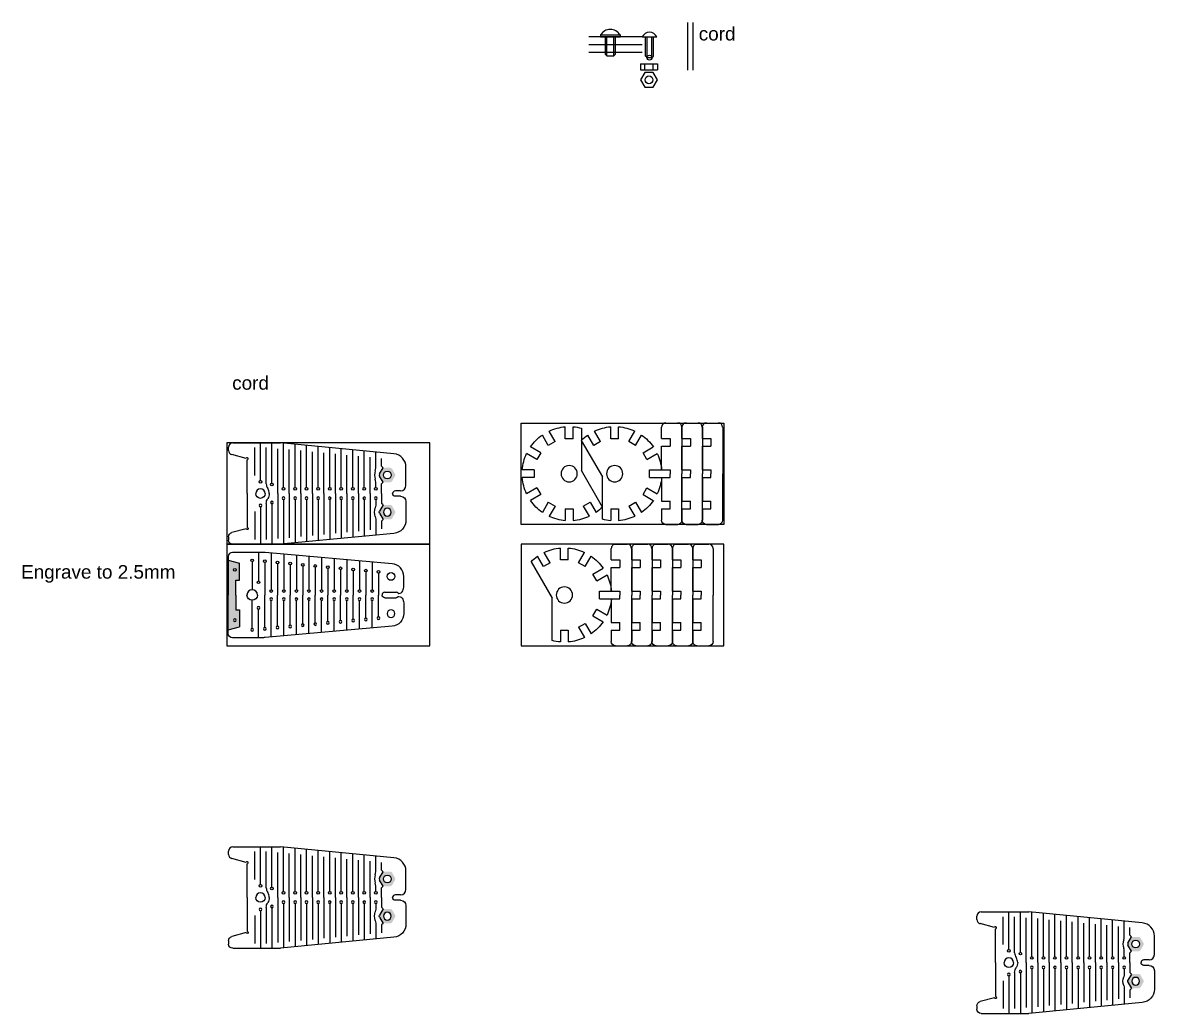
# Model space of a CAD drawing. Header units: inches. Extents: x -83 to 181, y 34 to 319.
# Drawn here: x 137.66 to 154.4, y 125.03 to 139.68 of the extents above; entities that cross this region are included whole.
import ezdxf

# ---------------------------------------------------------------- set-up
doc = ezdxf.new("R2010")
doc.units = ezdxf.units.IN
doc.header["$MEASUREMENT"] = 0
doc.layers.add('CUT', color=1, linetype='Continuous')
doc.layers.add('NOPLOT', color=40, linetype='Continuous')
doc.styles.add('Hylian', font='arial.ttf')

# ---------------------------------------------------------------- blocks, each defined once
blk = doc.blocks.new('WatchBand')
at = {"layer": 'NOPLOT', "true_color": 0x636466}
h = blk.add_hatch(color=251, dxfattribs=at)
h.dxf.hatch_style = 1
h.paths.add_polyline_path([(2.79, 5.56), (4.17, 5.56), (4.17, 11.93), (0, 13.05), (0, 0), (2.79, 0)])
edge = h.paths.add_edge_path(flags=16)
edge.add_arc((2.5, 9.5), 0.5, 0, 360)
for p, q in [((0, 14.44), (0, 0)), ((13.2, 16.03), (1.59, 16.03)), ((11.35, 16.03), (11.35, 5.28)), ((61.55, 11.76), (13.81, 16)), ((16.09, 15.8), (16.09, 2)), ((20.83, 15.37), (20.83, 2)), ((25.58, 14.95), (25.58, 2)), ((30.32, 14.53), (30.32, 2)), ((35.06, 14.11), (35.06, 2)), ((39.8, 13.69), (39.8, 2)), ((44.54, 13.27), (44.54, 2)), ((49.28, 12.85), (49.28, 2)), ((8.98, 12.53), (8.98, 1.97)), ((13.72, 12.18), (13.72, 0)), ((18.46, 11.74), (18.46, 0)), ((23.21, 11.3), (23.21, 0)), ((27.95, 10.86), (27.95, 0)), ((32.69, 10.41), (32.69, 0)), ((37.43, 9.97), (37.43, 0)), ((42.17, 9.53), (42.17, 0)), ((46.91, 9.09), (46.91, 0)), ((51.65, 8.65), (51.65, 0)), ((54.02, 12.43), (54.02, 2)), ((56.39, 8.21), (56.39, 0)), ((65.92, 3.38), (65.92, 7.05)), ((58.79, 1.02), (63.08, 1.02))]:
    blk.add_line(p, q)
for centre, radius in [((8.98, 13.03), 0.5), ((13.72, 12.68), 0.5), ((2.5, 9.5), 0.5), ((18.46, 12.24), 0.5), ((23.21, 11.8), 0.5), ((27.95, 11.36), 0.5), ((32.69, 10.91), 0.5), ((37.43, 10.47), 0.5), ((42.17, 10.03), 0.5), ((46.91, 9.59), 0.5), ((51.65, 9.15), 0.5), ((56.39, 8.71), 0.5), ((11.35, 4.78), 0.5), ((61.13, 6.98), 1.46), ((16.09, 1.5), 0.5), ((20.83, 1.5), 0.5), ((25.58, 1.5), 0.5), ((30.32, 1.5), 0.5), ((35.06, 1.5), 0.5), ((39.8, 1.5), 0.5), ((44.54, 1.5), 0.5), ((49.28, 1.5), 0.5), ((54.02, 1.5), 0.5)]:
    blk.add_circle(centre, radius)
for centre, radius, start, end in [((1.59, 14.44), 1.59, 90, 180), ((13.2, 9.68), 6.35, 84.4919, 90), ((61.13, 6.98), 4.79, 359.2425, 84.9256), ((8.98, 0), 1.97, 0, 180), ((58.79, 0), 1.02, 90, 180), ((63.08, 0), 1.02, 44.0197, 90), ((64.1, 0.98), 0.397, 224.0197, 270), ((64.1, 2.17), 1.59, 270, 337.6785), ((61.16, 3.38), 4.76, 337.6785, 0)]:
    blk.add_arc(centre, radius, start, end)
at = {"layer": 'NOPLOT'}
for p, q in [((0, 13.05), (4.17, 11.93)), ((4.17, 5.56), (4.17, 11.93)), ((2.78, 5.56), (4.17, 5.56)), ((2.78, 0), (2.78, 5.56))]:
    blk.add_line(p, q, dxfattribs=at)
blk = doc.blocks.new('Wristband2')
at = {"layer": 'NOPLOT', "true_color": 0x636466}
h = blk.add_hatch(color=251, dxfattribs=at)
h.dxf.hatch_style = 1
h.paths.add_polyline_path([(56.04, 9.31, 0.267949), (55.35, 9.7), (53.13, 9.7, 0.267949), (52.44, 9.31), (51.33, 7.38, 0.267949), (51.33, 6.59), (52.44, 4.66, 0.267949), (53.13, 4.27), (55.35, 4.27, 0.267949), (56.04, 4.66), (57.15, 6.59, 0.267949), (57.15, 7.38)])
h.paths.add_polyline_path([(55.7, 6.98, -1), (52.78, 6.98, -1)], flags=16)
for p, q in [((-5.41, 16.18), (-5.41, 17.46)), ((-3.82, 19.05), (14.11, 19.05)), ((4.41, 6.77), (4.41, 17.26)), ((6.58, 4.94), (6.58, 19.05)), ((8.74, 3.7), (8.74, 17.26)), ((10.91, 3.88), (10.91, 19.05)), ((56.72, 14.94), (14.11, 19.05)), ((15.24, 2.27), (15.24, 18.94)), ((19.58, 2.27), (19.58, 18.52)), ((23.91, 2.27), (23.91, 18.11)), ((28.24, 2.27), (28.24, 17.69)), ((32.58, 2.27), (32.58, 17.27)), ((1.21, 13.19), (-4.23, 14.65)), ((13.08, 0), (13.08, 16.88)), ((17.41, 0), (17.41, 16.57)), ((21.74, 0), (21.74, 16.15)), ((26.08, 0), (26.08, 15.73)), ((30.41, 0), (30.41, 15.31)), ((34.74, 0), (34.74, 14.89)), ((36.91, 2.27), (36.91, 16.85)), ((39.08, 0), (39.08, 14.48)), ((41.24, 2.27), (41.24, 16.43)), ((43.41, 0), (43.41, 14.06)), ((45.58, 2.27), (45.58, 16.02)), ((47.74, 0), (47.74, 13.64)), ((49.91, 9.65), (49.91, 15.6)), ((52.08, 10.3), (52.08, 13.22)), ((1.59, 0), (1.59, 12.69)), ((51.33, 7.38), (52.67, 9.7)), ((52.67, 9.7), (52.08, 10.3)), ((61.24, 3.02), (61.24, 9.96)), ((49.91, 2.27), (49.91, 4.31)), ((52.67, 4.27), (51.33, 6.59)), ((52.67, 4.27), (52.08, 3.67)), ((52.08, 0), (52.08, 3.67)), ((59.24, 1.02), (57.26, 1.02))]:
    blk.add_line(p, q)
for centre, radius in [((6.58, 4.44), 0.5), ((54.24, 6.98), 1.46), ((10.91, 3.38), 0.5), ((15.24, 1.77), 0.5), ((19.58, 1.77), 0.5), ((23.91, 1.77), 0.5), ((28.24, 1.77), 0.5), ((32.58, 1.77), 0.5), ((36.91, 1.77), 0.5), ((41.24, 1.77), 0.5), ((45.58, 1.77), 0.5), ((49.91, 1.77), 0.5)]:
    blk.add_circle(centre, radius)
for centre, radius, start, end in [((-3.82, 17.46), 1.59, 90, 180), ((-3.82, 16.18), 1.59, 180, 255), ((1.59, 13.09), 0.397, 270, 165), ((56.24, 9.96), 5, 0, 84.4919), ((54.24, 6.98), 4.79, 160.4266, 199.5734), ((46.73, 9.65), 3.17, 340.4266, 0), ((46.73, 4.31), 3.17, 0, 19.5734), ((52.02, 6.98), 0.794, 150, 210), ((6.58, 0), 1.78, 0, 180), ((11.92, 3.7), 3.17, 180, 214.7225), ((6.58, 0), 3.32, 0, 34.7225), ((57.26, 0), 1.02, 90, 180), ((59.24, 3.02), 2, 270, 0)]:
    blk.add_arc(centre, radius, start, end)
blk = doc.blocks.new('*U4')
for p, q in [((-0.088, 0.058), (0.088, 0.058)), ((-0.088, 0.058), (-0.088, -0.058)), ((-0.088, -0.058), (0.088, -0.058))]:
    blk.add_line(p, q)
blk = doc.blocks.new('Jig_Ring_Large')
for p in [(-0.673, -0.18), (0.493, -0.493)]:
    blk.add_line(p, (-0.048, -0.18))
blk.add_circle((0, 0), 0.12)
for start, end in [(94.7349, 115.2651), (64.7349, 85.2651), (124.7349, 145.2651), (34.7349, 55.2651), (154.7349, 175.2651), (4.7349, 25.2651), (184.7349, 195), (334.7349, 355.2651), (315, 325.2651)]:
    blk.add_arc((0, 0), 0.697, start, end)
at = {"color": 0, "linetype": 'ByBlock', "lineweight": -2, "transparency": 16777216}
for p, rotation in [((0, 0.606), 90), ((-0.303, 0.525), 120), ((0.303, 0.525), 59.99999999999999), ((-0.525, 0.303), 149.9999999999999), ((0.525, 0.303), 30), ((-0.606, 0), 180), ((0.525, -0.303), 329.9999999999999)]:
    blk.add_blockref('*U4', p, dxfattribs=dict(at, rotation=rotation))
blk.add_blockref('*U4', (0.606, 0), dxfattribs=at)
blk = doc.blocks.new('Form_Rib')
for p, q in [((-0.15, 0.521), (-0.15, 0.688)), ((-0.088, 0.75), (0.088, 0.75)), ((0.151, 0.688), (0.151, 0)), ((-0.15, 0.521), (-0.025, 0.521)), ((-0.025, 0.521), (-0.025, 0.406)), ((-0.15, 0.058), (-0.15, 0.406)), ((-0.15, 0.406), (-0.025, 0.406)), ((-0.15, 0.058), (-0.025, 0.058)), ((-0.025, 0.058), (-0.025, 0))]:
    blk.add_line(p, q)
for centre, start, end in [((-0.088, 0.688), 90, 180), ((0.088, 0.688), 0, 90)]:
    blk.add_arc(centre, 0.0625, start, end)
blk = doc.blocks.new('Jig_Rib')
at = {"xscale": -1}
blk.add_blockref('Form_Rib', (-0.025, 0), dxfattribs=at)
at = {"rotation": 180}
blk.add_blockref('Form_Rib', (-0.025, 0), dxfattribs=at)

msp = doc.modelspace()

# ---------------------------------------------------------------- linework, layer by layer
msp.add_circle((146.935, 139.163), 0.0365)
at = {"layer": 'CUT'}
for points in [[(148.036, 132.258), (145.036, 132.258), (145.036, 133.758), (148.036, 133.758)], [(140.685, 131.964), (143.685, 131.964), (143.685, 133.464), (140.685, 133.464)], [(140.685, 130.464), (143.685, 130.464), (143.685, 131.964), (140.685, 131.964)], [(148.036, 131.964), (145.036, 131.964), (145.036, 130.464), (148.036, 130.464)]]:
    msp.add_lwpolyline(points, close=True, dxfattribs=at)
at = {"layer": 'NOPLOT'}
for p, q in [((147.503, 138.976), (147.503, 139.68)), ((147.583, 138.976), (147.583, 139.68)), ((146.826, 139.469), (146.038, 139.469)), ((146.211, 139.499), (146.501, 139.499)), ((146.211, 139.499), (146.211, 139.469)), ((146.211, 139.469), (146.501, 139.469)), ((146.434, 139.469), (146.279, 139.469)), ((146.279, 139.469), (146.279, 139.213)), ((146.303, 139.189), (146.303, 139.469)), ((146.409, 139.189), (146.409, 139.469)), ((146.434, 139.213), (146.434, 139.469)), ((146.501, 139.499), (146.501, 139.469)), ((146.826, 139.469), (147.044, 139.469)), ((146.878, 139.184), (146.878, 139.469)), ((146.899, 139.163), (146.899, 139.469)), ((146.972, 139.163), (146.972, 139.469)), ((146.993, 139.184), (146.993, 139.469)), ((146.826, 139.354), (146.038, 139.354)), ((146.826, 139.239), (146.038, 139.239)), ((146.303, 139.189), (146.279, 139.213)), ((146.303, 139.189), (146.409, 139.189)), ((146.409, 139.189), (146.434, 139.213)), ((146.899, 139.163), (146.878, 139.184)), ((146.899, 139.163), (146.972, 139.163)), ((146.972, 139.163), (146.993, 139.184)), ((146.803, 139.073), (146.803, 138.982)), ((146.803, 139.073), (147.052, 139.073)), ((146.803, 138.982), (147.052, 138.982)), ((146.866, 138.982), (146.866, 139.073)), ((146.99, 138.982), (146.99, 139.073)), ((147.052, 139.073), (147.052, 138.982))]:
    msp.add_line(p, q, dxfattribs=at)
msp.add_lwpolyline([(147.052, 138.834), (146.99, 138.941), (146.866, 138.941), (146.803, 138.834), (146.866, 138.726), (146.99, 138.726)], close=True, dxfattribs=at)
msp.add_circle((146.928, 138.834), 0.0575, dxfattribs=at)
for centre, radius, start, end in [((146.356, 139.411), 0.169, 31.0222, 148.9778), ((146.935, 139.417), 0.121, 25.3301, 154.6699)]:
    msp.add_arc(centre, radius, start, end, dxfattribs=at)

# ---------------------------------------------------------------- block references
at = {"layer": 'CUT', "rotation": 180}
for p in [(147.24, 133.008), (147.541, 133.008), (147.842, 133.008)]:
    msp.add_blockref('Jig_Rib', p, dxfattribs=at)
at = {"layer": 'CUT', "xscale": -1}
for p, rotation in [((145.748, 133.008), 90), ((146.42, 133.008), 270), ((145.677, 131.214), 270)]:
    msp.add_blockref('Jig_Ring_Large', p, dxfattribs=dict(at, rotation=rotation))
at = {"layer": 'CUT', "xscale": 0.03937007874015748, "yscale": 0.03937007874015748, "zscale": 0.03937007874015748}
for name, p in [('Wristband2', (140.923, 132.714)), ('WatchBand', (140.706, 131.214)), ('Wristband2', (140.923, 126.739)), ('Wristband2', (151.991, 125.776))]:
    msp.add_blockref(name, p, dxfattribs=at)
at = {"layer": 'CUT', "xscale": -0.03937007874015748, "yscale": 0.03937007874015748, "zscale": 0.03937007874015748, "rotation": 180}
for name, p in [('Wristband2', (140.923, 132.714)), ('WatchBand', (140.706, 131.214)), ('Wristband2', (140.923, 126.739)), ('Wristband2', (151.991, 125.776))]:
    msp.add_blockref(name, p, dxfattribs=at)
at = {"layer": 'CUT', "xscale": -1}
for p in [(146.496, 131.214), (146.797, 131.214), (147.098, 131.214), (147.399, 131.214), (147.7, 131.214)]:
    msp.add_blockref('Jig_Rib', p, dxfattribs=at)

# ---------------------------------------------------------------- texts
at = {"layer": 'NOPLOT', "char_height": 0.2, "attachment_point": 1, "style": 'Hylian'}
for s, width, heights, insert in [('cord', 0.44255, [0], (147.664, 139.616)), ('cord', 0.44255, [0], (140.764, 134.451)), ('Engrave to 2.5mm', 2.97922, [0.453], (137.642, 131.656))]:
    msp.add_mtext_dynamic_manual_height_columns(s, width=width, gutter_width=1, heights=heights, dxfattribs=dict(at, insert=insert))

doc.saveas('drawing.dxf')
